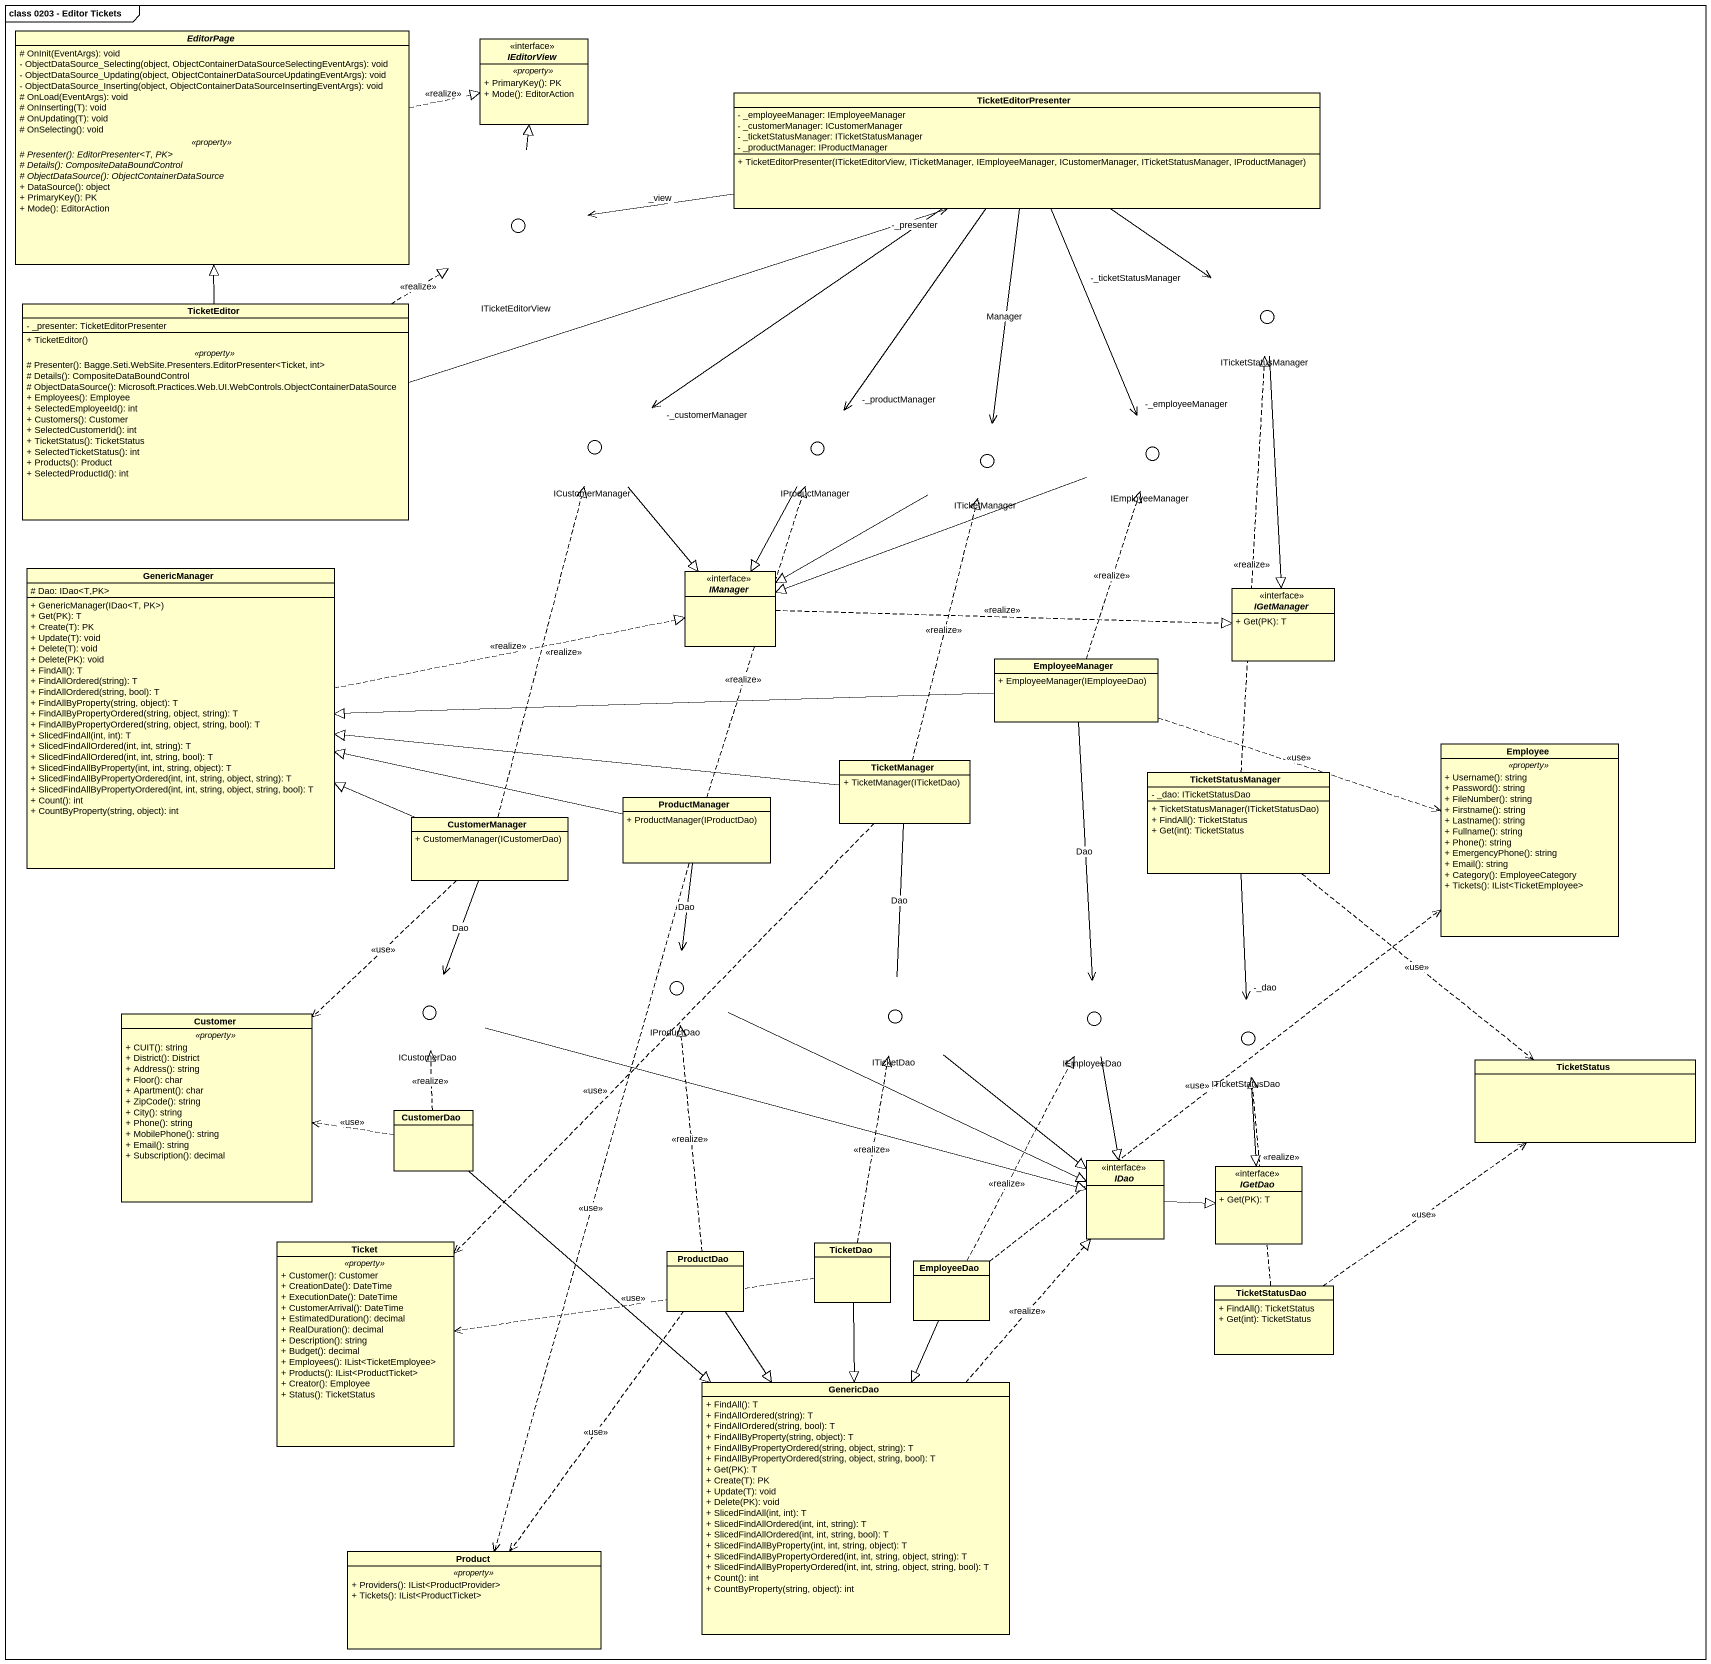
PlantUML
@startuml
mainframe class 0203 - Editor Tickets
allowmixing
hide circle
hide empty members
skinparam classAttributeIconSize 0
abstract class EditorPage {
  # OnInit(EventArgs): void
  - ObjectDataSource_Selecting(object, ObjectContainerDataSourceSelectingEventArgs): void
  - ObjectDataSource_Updating(object, ObjectContainerDataSourceUpdatingEventArgs): void
  - ObjectDataSource_Inserting(object, ObjectContainerDataSourceInsertingEventArgs): void
  # OnLoad(EventArgs): void
  # OnInserting(T): void
  # OnUpdating(T): void
  # OnSelecting(): void
  .. <<property>> ..
  {abstract} # Presenter(): EditorPresenter<T, PK>
  {abstract} # Details(): CompositeDataBoundControl
  {abstract} # ObjectDataSource(): ObjectContainerDataSource
  + DataSource(): object
  + PrimaryKey(): PK
  + Mode(): EditorAction
}
interface IEditorView <<interface>> {
  .. <<property>> ..
  + PrimaryKey(): PK
  + Mode(): EditorAction
}
class TicketEditorPresenter {
  - _employeeManager: IEmployeeManager
  - _customerManager: ICustomerManager
  - _ticketStatusManager: ITicketStatusManager
  - _productManager: IProductManager
  + TicketEditorPresenter(ITicketEditorView, ITicketManager, IEmployeeManager, ICustomerManager, ITicketStatusManager, IProductManager)
}
() ITicketEditorView <<interface>>
class TicketEditor {
  - _presenter: TicketEditorPresenter
  --
  + TicketEditor()
  .. <<property>> ..
  # Presenter(): Bagge.Seti.WebSite.Presenters.EditorPresenter<Ticket, int>
  # Details(): CompositeDataBoundControl
  # ObjectDataSource(): Microsoft.Practices.Web.UI.WebControls.ObjectContainerDataSource
  + Employees(): Employee
  + SelectedEmployeeId(): int
  + Customers(): Customer
  + SelectedCustomerId(): int
  + TicketStatus(): TicketStatus
  + SelectedTicketStatus(): int
  + Products(): Product
  + SelectedProductId(): int
}
() ITicketStatusManager <<interface>>
() ICustomerManager <<interface>>
() IProductManager <<interface>>
() ITicketManager <<interface>>
() IEmployeeManager <<interface>>
class GenericManager {
  # Dao: IDao<T,PK>
  + GenericManager(IDao<T, PK>)
  + Get(PK): T
  + Create(T): PK
  + Update(T): void
  + Delete(T): void
  + Delete(PK): void
  + FindAll(): T
  + FindAllOrdered(string): T
  + FindAllOrdered(string, bool): T
  + FindAllByProperty(string, object): T
  + FindAllByPropertyOrdered(string, object, string): T
  + FindAllByPropertyOrdered(string, object, string, bool): T
  + SlicedFindAll(int, int): T
  + SlicedFindAllOrdered(int, int, string): T
  + SlicedFindAllOrdered(int, int, string, bool): T
  + SlicedFindAllByProperty(int, int, string, object): T
  + SlicedFindAllByPropertyOrdered(int, int, string, object, string): T
  + SlicedFindAllByPropertyOrdered(int, int, string, object, string, bool): T
  + Count(): int
  + CountByProperty(string, object): int
}
interface IManager <<interface>>
interface IGetManager <<interface>> {
  + Get(PK): T
}
class EmployeeManager {
  + EmployeeManager(IEmployeeDao)
}
class TicketManager {
  + TicketManager(ITicketDao)
}
class TicketStatusManager {
  - _dao: ITicketStatusDao
  + TicketStatusManager(ITicketStatusDao)
  + FindAll(): TicketStatus
  + Get(int): TicketStatus
}
class Employee {
  .. <<property>> ..
  + Username(): string
  + Password(): string
  + FileNumber(): string
  + Firstname(): string
  + Lastname(): string
  + Fullname(): string
  + Phone(): string
  + EmergencyPhone(): string
  + Email(): string
  + Category(): EmployeeCategory
  + Tickets(): IList<TicketEmployee>
}
class ProductManager {
  + ProductManager(IProductDao)
}
class CustomerManager {
  + CustomerManager(ICustomerDao)
}
() IProductDao <<interface>>
() ICustomerDao <<interface>>
() ITicketDao <<interface>>
() IEmployeeDao <<interface>>
() ITicketStatusDao <<interface>>
class Customer {
  .. <<property>> ..
  + CUIT(): string
  + District(): District
  + Address(): string
  + Floor(): char
  + Apartment(): char
  + ZipCode(): string
  + City(): string
  + Phone(): string
  + MobilePhone(): string
  + Email(): string
  + Subscription(): decimal
}
class TicketStatus
class CustomerDao
interface IDao <<interface>>
interface IGetDao <<interface>> {
  + Get(PK): T
}
class Ticket {
  .. <<property>> ..
  + Customer(): Customer
  + CreationDate(): DateTime
  + ExecutionDate(): DateTime
  + CustomerArrival(): DateTime
  + EstimatedDuration(): decimal
  + RealDuration(): decimal
  + Description(): string
  + Budget(): decimal
  + Employees(): IList<TicketEmployee>
  + Products(): IList<ProductTicket>
  + Creator(): Employee
  + Status(): TicketStatus
}
class ProductDao
class TicketDao
class EmployeeDao
class TicketStatusDao {
  + FindAll(): TicketStatus
  + Get(int): TicketStatus
}
class GenericDao {
  + FindAll(): T
  + FindAllOrdered(string): T
  + FindAllOrdered(string, bool): T
  + FindAllByProperty(string, object): T
  + FindAllByPropertyOrdered(string, object, string): T
  + FindAllByPropertyOrdered(string, object, string, bool): T
  + Get(PK): T
  + Create(T): PK
  + Update(T): void
  + Delete(PK): void
  + SlicedFindAll(int, int): T
  + SlicedFindAllOrdered(int, int, string): T
  + SlicedFindAllOrdered(int, int, string, bool): T
  + SlicedFindAllByProperty(int, int, string, object): T
  + SlicedFindAllByPropertyOrdered(int, int, string, object, string): T
  + SlicedFindAllByPropertyOrdered(int, int, string, object, string, bool): T
  + Count(): int
  + CountByProperty(string, object): int
}
class Product {
  .. <<property>> ..
  + Providers(): IList<ProductProvider>
  + Tickets(): IList<ProductTicket>
}
EditorPage .right.|> IEditorView : <<realize>>
TicketEditorPresenter -left-> ITicketEditorView : _view
TicketEditorPresenter --> "-_ticketStatusManager" ITicketStatusManager
TicketEditorPresenter --> "-_customerManager" ICustomerManager
TicketEditorPresenter --> "-_productManager" IProductManager
TicketEditorPresenter --> ITicketManager : Manager
TicketEditorPresenter --> "-_employeeManager" IEmployeeManager
ITicketEditorView -up-|> IEditorView
TicketEditor -up-|> EditorPage
TicketEditor -right-> "-_presenter" TicketEditorPresenter
TicketEditor .up.|> ITicketEditorView : <<realize>>
ITicketStatusManager --|> IGetManager
ICustomerManager --|> IManager
IProductManager --|> IManager
ITicketManager -left-|> IManager
IEmployeeManager -left-|> IManager
GenericManager .right.|> IManager : <<realize>>
IManager .right.|> IGetManager : <<realize>>
EmployeeManager .up.|> IEmployeeManager : <<realize>>
EmployeeManager -left-|> GenericManager
EmployeeManager .right.> Employee : <<use>>
EmployeeManager --> IEmployeeDao : Dao
TicketManager .up.|> ITicketManager : <<realize>>
TicketManager -left-|> GenericManager
TicketManager -- ITicketDao : Dao
TicketManager ..> Ticket : <<use>>
TicketStatusManager .up.|> ITicketStatusManager : <<realize>>
TicketStatusManager --> "-_dao" ITicketStatusDao
TicketStatusManager ..> TicketStatus : <<use>>
ProductManager .up.|> IProductManager : <<realize>>
ProductManager -left-|> GenericManager
ProductManager --> IProductDao : Dao
ProductManager ..> Product : <<use>>
CustomerManager .up.|> ICustomerManager : <<realize>>
CustomerManager -left-|> GenericManager
CustomerManager --> ICustomerDao : Dao
CustomerManager ..> Customer : <<use>>
IProductDao -right-|> IDao
ICustomerDao -right-|> IDao
ITicketDao --|> IDao
IEmployeeDao --|> IDao
ITicketStatusDao --|> IGetDao
CustomerDao .up.|> ICustomerDao : <<realize>>
CustomerDao .left.> Customer : <<use>>
CustomerDao --|> GenericDao
IDao -right-|> IGetDao
ProductDao .up.|> IProductDao : <<realize>>
ProductDao --|> GenericDao
ProductDao ..> Product : <<use>>
TicketDao .up.|> ITicketDao : <<realize>>
TicketDao .left.> Ticket : <<use>>
TicketDao --|> GenericDao
EmployeeDao .up.> Employee : <<use>>
EmployeeDao .up.|> IEmployeeDao : <<realize>>
EmployeeDao --|> GenericDao
TicketStatusDao .up.|> ITicketStatusDao : <<realize>>
TicketStatusDao .up.> TicketStatus : <<use>>
GenericDao .up.|> IDao : <<realize>>
@enduml
